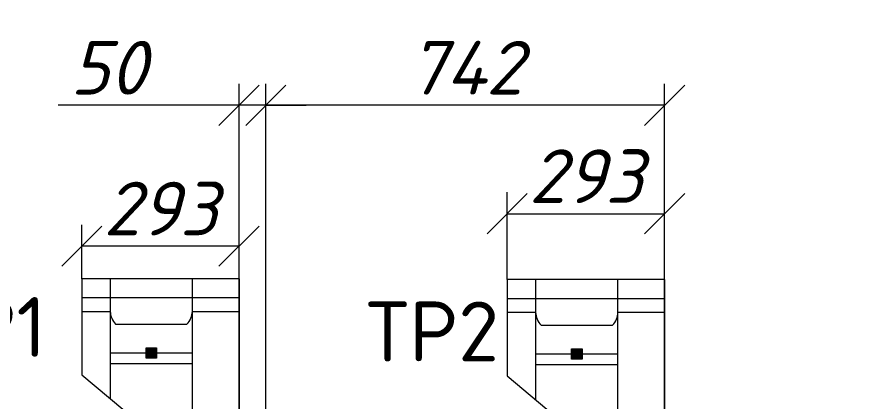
# Model space of a CAD drawing. Header units: millimetres. Extents: x 4247 to 622543, y -201358 to 142419.
# Drawn here: x 244068 to 245658, y -164975 to -164257 of the extents above; entities that cross this region are included whole.
import ezdxf

# ---------------------------------------------------------------- set-up
doc = ezdxf.new("R2010")
doc.units = ezdxf.units.MM
doc.linetypes.add('0', pattern=[0])
doc.layers.get('DEFPOINTS').update_dxf_attribs({"color": 252, "lineweight": 9})
doc.layers.add('PDF _Геометрия', color=7, linetype='Continuous')
doc.layers.add('PDF _Текст', color=255, linetype='Continuous')
doc.layers.add('PDF _Сплошная заливка', color=7, linetype='Continuous', true_color=0xffffff)
doc.styles.add('ISOCPEUR100', font='isocpeur.ttf', dxfattribs={"oblique": 15, "height": 100})
doc.styles.add('PDF ISOCPEUR', font='isocpeur.ttf')
doc.dimstyles.new('Размеры_text_m75', dxfattribs={"dimtxt": 100, "dimasz": 75, "dimexe": 40, "dimexo": 0, "dimgap": 20, "dimtad": 1, "dimdec": 0, "dimzin": 0, "dimdsep": 46, "dimtxsty": 'ISOCPEUR100', "dimblk": 'OBLIQUE', "dimcen": 1, "dimclrd": 202, "dimclre": 202, "dimclrt": 202, "dimadec": 0, "dimazin": 0, "dimtfac": 1, "dimtdec": 0, "dimtix": 1, "dimtmove": 0, "dimatfit": 0, "dimfxl": 50, "dimtolj": 1, "dimtzin": 0, "dimlwd": 9, "dimlwe": 9, "dimarcsym": 0})

# ---------------------------------------------------------------- blocks, each defined once
blk = doc.blocks.new('_Oblique')
at = {"color": 0, "linetype": 'ByBlock', "lineweight": -2}
blk.add_line((-0.5, -0.5), (0.5, 0.5), dxfattribs=at)
blk = doc.blocks.new('*D591')
at = {"color": 202, "lineweight": 9, "transparency": 16777216}
for p, q in [((244980.5, -164746.5), (244980.5, -164583.8)), ((245273.7, -164746.5), (245273.7, -164583.8)), ((244980.5, -164623.8), (245273.7, -164623.8))]:
    blk.add_line(p, q, dxfattribs=at)
at = {"layer": 'DEFPOINTS', "color": 0, "linetype": '0', "transparency": 16777216}
for p in [(245273.7, -164623.8), (244980.5, -164746.5), (245273.7, -164746.5)]:
    blk.add_point(p, dxfattribs=at)
at = {"color": 202, "linetype": '0', "lineweight": 9, "transparency": 16777216, "xscale": 75, "yscale": 75, "zscale": 75, "rotation": 180}
blk.add_blockref('_Oblique', (244980.5, -164623.8), dxfattribs=at)
at = {"color": 202, "linetype": '0', "lineweight": 9, "transparency": 16777216, "xscale": 75, "yscale": 75, "zscale": 75}
blk.add_blockref('_Oblique', (245273.7, -164623.8), dxfattribs=at)
at = {"color": 202, "linetype": '0', "lineweight": 9, "transparency": 16777216, "insert": (245127.1, -164553.8), "char_height": 100, "attachment_point": 5, "style": 'ISOCPEUR100'}
blk.add_mtext('\\A1;293', dxfattribs=at)
blk = doc.blocks.new('*D579')
at = {"color": 202, "lineweight": 9, "transparency": 16777216}
for p, q in [((244531.3, -164997.7), (244531.3, -164381.7)), ((245273.7, -164746.5), (245273.7, -164381.7)), ((245273.7, -164421.7), (244531.3, -164421.7))]:
    blk.add_line(p, q, dxfattribs=at)
at = {"layer": 'DEFPOINTS', "color": 0, "linetype": '0', "transparency": 16777216}
for p in [(244531.3, -164421.7), (245273.7, -164746.5), (244531.3, -164997.7)]:
    blk.add_point(p, dxfattribs=at)
at = {"color": 202, "linetype": '0', "lineweight": 9, "transparency": 16777216, "xscale": 75, "yscale": 75, "zscale": 75, "rotation": 180}
blk.add_blockref('_Oblique', (244531.3, -164421.7), dxfattribs=at)
at = {"color": 202, "linetype": '0', "lineweight": 9, "transparency": 16777216, "xscale": 75, "yscale": 75, "zscale": 75}
blk.add_blockref('_Oblique', (245273.7, -164421.7), dxfattribs=at)
at = {"color": 202, "linetype": '0', "lineweight": 9, "transparency": 16777216, "insert": (244902.5, -164351.7), "char_height": 100, "attachment_point": 5, "style": 'ISOCPEUR100'}
blk.add_mtext('\\A1;742', dxfattribs=at)
blk = doc.blocks.new('*D580')
at = {"color": 202, "lineweight": 9, "transparency": 16777216}
for p, q in [((244481.4, -164997.7), (244481.4, -164381.7)), ((244531.3, -164997.7), (244531.3, -164381.7)), ((244481.4, -164421.7), (244144.6, -164421.7)), ((244531.3, -164421.7), (244481.4, -164421.7)), ((244531.3, -164421.7), (244606.3, -164421.7))]:
    blk.add_line(p, q, dxfattribs=at)
at = {"layer": 'DEFPOINTS', "color": 0, "linetype": '0', "transparency": 16777216}
for p in [(244481.4, -164421.7), (244481.4, -164997.7), (244531.3, -164997.7)]:
    blk.add_point(p, dxfattribs=at)
at = {"color": 202, "linetype": '0', "lineweight": 9, "transparency": 16777216, "xscale": 75, "yscale": 75, "zscale": 75}
blk.add_blockref('_Oblique', (244481.4, -164421.7), dxfattribs=at)
at = {"color": 202, "linetype": '0', "lineweight": 9, "transparency": 16777216, "xscale": 75, "yscale": 75, "zscale": 75, "rotation": 180}
blk.add_blockref('_Oblique', (244531.3, -164421.7), dxfattribs=at)
at = {"color": 202, "linetype": '0', "lineweight": 9, "transparency": 16777216, "insert": (244238, -164351.7), "char_height": 100, "attachment_point": 5, "style": 'ISOCPEUR100'}
blk.add_mtext('\\A1;50', dxfattribs=at)
blk = doc.blocks.new('*D592')
at = {"color": 202, "lineweight": 9, "transparency": 16777216}
for p, q in [((244188.8, -164744.9), (244188.8, -164644.2)), ((244481.4, -164744.9), (244481.4, -164644.2)), ((244481.4, -164684.2), (244188.8, -164684.2))]:
    blk.add_line(p, q, dxfattribs=at)
at = {"layer": 'DEFPOINTS', "color": 0, "linetype": '0', "transparency": 16777216}
for p in [(244188.8, -164684.2), (244188.8, -164744.9), (244481.4, -164744.9)]:
    blk.add_point(p, dxfattribs=at)
at = {"color": 202, "linetype": '0', "lineweight": 9, "transparency": 16777216, "xscale": 75, "yscale": 75, "zscale": 75, "rotation": 180}
blk.add_blockref('_Oblique', (244188.8, -164684.2), dxfattribs=at)
at = {"color": 202, "linetype": '0', "lineweight": 9, "transparency": 16777216, "xscale": 75, "yscale": 75, "zscale": 75}
blk.add_blockref('_Oblique', (244481.4, -164684.2), dxfattribs=at)
at = {"color": 202, "linetype": '0', "lineweight": 9, "transparency": 16777216, "insert": (244335.1, -164614.2), "char_height": 100, "attachment_point": 5, "style": 'ISOCPEUR100'}
blk.add_mtext('\\A1;293', dxfattribs=at)

msp = doc.modelspace()

# ---------------------------------------------------------------- hatches: boundary and pattern name
at = {"linetype": '0', "lineweight": 9, "true_color": 0x000000, "transparency": 33554636}
h = msp.add_hatch(dxfattribs=at)
h.set_pattern_fill('ANSI35', color=18, scale=20)
h.set_pattern_definition([(45, (264073.15, -163166.6), (-89.80256, 89.80256), []), (45, (264162.95, -163166.6), (-89.80256, 89.80256), [158.75, -31.75, 0, -31.75])])
h.paths.add_polyline_path([(246169.743, -165869.605), (244665.738, -165869.626), (244144.089, -165964.867), (246152.65, -165964.867)])
h.paths.add_polyline_path([(246586.716, -165776.65), (246586.716, -164353.555, 0.02057901), (246581.718, -164358.142), (246581.718, -165796.669), (245256.662, -165788.328), (245256.662, -165801.758), (245252.696, -165801.758, 0.17140227), (245271.561, -165829.598), (246538.18, -165829.563, 0.40600603)])
h.paths.add_polyline_path([(244274.139, -165805.742), (244277.227, -165804.915, 0.15801355), (244275.577, -165804.164), (244275.577, -165804.473), (244276.592, -165804.473, 0.24301407), (244273.894, -165804.473), (244274.139, -165804.473), (244274.139, -165799.427), (244274.139, -165796.44), (244274.647, -165793.452), (244274.139, -165793.452), (244274.139, -165783.447), (244241.7, -165783.447), (244241.7, -165781.938), (243651.827, -165778.225, -0.30391185), (243651.827, -165871.546, 0.29808013), (243651.827, -165964.867), (243680.075, -165964.867)])
h.paths.add_polyline_path([(244665.738, -165869.626), (244512.154, -165869.628, -0.39486034), (244419.502, -165783.447), (244413.453, -165783.447), (244413.453, -165793.452), (244412.974, -165793.452), (244412.974, -165796.44), (244413.453, -165796.44), (244413.453, -165799.174), (244409.451, -165799.174), (244409.451, -165815.267, 0.07983319), (244410.466, -165817.409), (244412.665, -165817.409), (244413.453, -165821.157), (244413.453, -165824.145), (244412.213, -165825.385), (244404.716, -165825.385), (244403.476, -165824.145), (244403.476, -165821.157), (244404.265, -165817.409), (244406.464, -165817.409, 0.1197514), (244407.478, -165815.267), (244407.478, -165799.174), (244403.476, -165799.174), (244403.476, -165796.44), (244403.984, -165793.452), (244403.476, -165793.452), (244403.476, -165783.447), (244284.116, -165783.447), (244284.116, -165793.452), (244283.638, -165793.452), (244283.638, -165796.44), (244284.116, -165796.44), (244284.116, -165799.174), (244280.143, -165799.174), (244280.143, -165815.267, 0.08817717), (244281.129, -165817.409), (244283.328, -165817.409), (244284.116, -165821.157), (244284.116, -165824.145), (244282.877, -165825.385), (244275.379, -165825.385), (244274.139, -165824.145), (244274.139, -165821.157), (244274.957, -165817.409), (244277.127, -165817.409, 0.1201438), (244278.141, -165815.267), (244278.141, -165804.67), (243680.075, -165964.867), (244144.089, -165964.867)])
h.paths.add_polyline_path([(244276.508, -165814.45), (244274.004, -165814.45, -0.3058707)], flags=16)
h.paths.add_polyline_path([(244281.806, -165814.421, -0.33012014), (244284.285, -165814.421)], flags=16)
h.paths.add_polyline_path([(244281.693, -165804.416, -0.2210294), (244284.371, -165804.416)], flags=16)
h.paths.add_polyline_path([(244405.843, -165814.45), (244403.34, -165814.45, -0.30604116)], flags=16)
h.paths.add_polyline_path([(244411.143, -165814.421, -0.33028872), (244413.622, -165814.421)], flags=16)
h.paths.add_polyline_path([(244411.03, -165804.416, -0.22114294), (244413.706, -165804.416)], flags=16)
h.paths.add_polyline_path([(244129.639, -166661.464), (245866.851, -166661.464), (245866.851, -166254.797), (244129.639, -166254.797)], flags=9)
h.paths.add_polyline_path([(243419.035, -166264.264), (244704.551, -166264.264), (244704.551, -166024.264), (243419.035, -166024.264)], flags=9)
h.paths.add_polyline_path([(241437.262, -166275.952), (242613.808, -166275.952), (242613.808, -166035.952), (241437.262, -166035.952)], flags=9)
h.paths.add_polyline_path([(240089.276, -165751.441), (241374.791, -165751.441), (241374.791, -165511.441), (240089.276, -165511.441)], flags=9)
h.paths.add_polyline_path([(239676.348, -166267.397), (240511.621, -166267.397), (240511.621, -166027.397), (239676.348, -166027.397)], flags=9)
h.paths.add_polyline_path([(244966.519, -164667.917), (245226.519, -164667.917), (245290.37, -164429.62), (245030.37, -164429.62)], flags=9)
h.paths.add_polyline_path([(244736.907, -164465.853), (245006.907, -164465.853), (245070.758, -164227.556), (244800.758, -164227.556)], flags=9)
h.paths.add_polyline_path([(244112.394, -164465.853), (244302.394, -164465.853), (244366.245, -164227.556), (244176.245, -164227.556)], flags=9)
h.paths.add_polyline_path([(244174.487, -164728.364), (244434.487, -164728.364), (244498.339, -164490.068), (244238.339, -164490.068)], flags=9)
h.paths.add_polyline_path([(245391.472, -165607.354), (245591.472, -165607.354), (245655.323, -165369.058), (245455.323, -165369.058)], flags=25)
h.paths.add_polyline_path([(244597.305, -165682.633), (244857.305, -165682.633), (244921.156, -165444.337), (244661.156, -165444.337)], flags=9)
h.paths.add_polyline_path([(244060.357, -165682.718), (244260.357, -165682.718), (244324.208, -165444.422), (244124.208, -165444.422)], flags=9)
h.paths.add_polyline_path([(239812.198, -165594.191), (240072.198, -165594.191), (240136.049, -165355.895), (239876.049, -165355.895)], flags=9)
h.paths.add_polyline_path([(239680.703, -164518.267), (239940.703, -164518.267), (240004.554, -164279.971), (239744.554, -164279.971)], flags=9)
h.paths.add_polyline_path([(239675.125, -164699.323), (239945.125, -164699.323), (240008.976, -164461.027), (239738.976, -164461.027)], flags=9)
h.paths.add_polyline_path([(239355.653, -165430.398), (239355.653, -165110.398), (239117.357, -165046.547), (239117.357, -165366.547)], flags=9)
h.paths.add_polyline_path([(245732.103, -165682.354), (246062.103, -165682.354), (246125.955, -165444.058), (245795.955, -165444.058)], flags=25)
h.paths.add_polyline_path([(244752.912, -163733.513), (245711.397, -163733.513), (245711.397, -163493.513), (244752.912, -163493.513)], flags=9)
h.paths.add_polyline_path([(240835.996, -166565.807), (240835.996, -166168.181), (240597.7, -166104.329), (240597.7, -166501.956)], flags=9)
h.paths.add_polyline_path([(246931.462, -166571.417), (246931.462, -166173.791), (246693.166, -166109.939), (246693.166, -166507.565)], flags=9)
h.paths.add_polyline_path([(242107.292, -165594.191), (242367.292, -165594.191), (242431.144, -165355.895), (242171.144, -165355.895)], flags=9)
h.paths.add_polyline_path([(241998.297, -164518.267), (242258.297, -164518.267), (242322.149, -164279.971), (242062.149, -164279.971)], flags=9)
h.paths.add_polyline_path([(241992.719, -164699.323), (242262.719, -164699.323), (242326.571, -164461.027), (242056.571, -164461.027)], flags=9)
h.paths.add_polyline_path([(241673.248, -165430.398), (241673.248, -165110.398), (241434.951, -165046.547), (241434.951, -165366.547)], flags=9)
h.paths.add_polyline_path([(243153.591, -166565.807), (243153.591, -166168.181), (242915.294, -166104.329), (242915.294, -166501.956)], flags=9)
h.paths.add_polyline_path([(240771.461, -165553.21), (241606.734, -165553.21), (241606.734, -165313.21), (240771.461, -165313.21)], flags=9)
h.paths.add_polyline_path([(242360.27, -165751.441), (243645.785, -165751.441), (243645.785, -165511.441), (242360.27, -165511.441)], flags=9)
h.paths.add_polyline_path([(244517.266, -167120.123), (245913.812, -167120.123), (245913.812, -166713.456), (244517.266, -166713.456)], flags=9)
h.paths.add_polyline_path([(242015.414, -164349.092), (242327.459, -164349.092), (242327.459, -164081.625), (242015.414, -164081.625)], flags=9)
h.paths.add_polyline_path([(239697.82, -164349.092), (239987.576, -164349.092), (239987.576, -164081.625), (239697.82, -164081.625)], flags=9)
h.paths.add_polyline_path([(244679.18, -164971.659), (244991.793, -164971.659), (244991.793, -164703.706), (244679.18, -164703.706)], flags=9)
h.paths.add_polyline_path([(243857.368, -164963.011), (244147.123, -164963.011), (244147.123, -164695.544), (243857.368, -164695.544)], flags=9)
h.paths.add_polyline_path([(239996.408, -163488.612), (244769.408, -163488.612), (244769.408, -163128.612), (239996.408, -163128.612)], flags=9)

# ---------------------------------------------------------------- linework, layer by layer
at = {"layer": 'PDF _Геометрия', "color": 7, "linetype": '0', "lineweight": 0}
for points in [[(244459.393, -165780.46), (244464.381, -165780.46), (244464.381, -165783.447), (244481.377, -165783.447), (244481.377, -164744.867), (244188.77, -164744.867), (244188.77, -164924.117), (244394.485, -165096.885)], [(244481.377, -164744.867), (244481.377, -165783.447), (244241.7, -165783.447), (244241.7, -165762.817), (244481.377, -165762.817)], [(244241.7, -164744.867), (244241.7, -164968.563)], [(244394.485, -165762.817), (244394.485, -164744.867)], [(245251.665, -165783.931), (245256.663, -165783.931), (245256.663, -165786.924), (245273.66, -165786.924), (245273.66, -164746.453), (244980.549, -164746.453), (244980.549, -164926.029), (245186.638, -165099.112)], [(245273.66, -164746.453), (245273.66, -165786.924), (245033.575, -165786.924), (245033.575, -165766.255), (245273.66, -165766.255)], [(245033.575, -164746.453), (245033.575, -164970.556)], [(245186.638, -165766.255), (245186.638, -164746.453)], [(244188.77, -164780.182), (244481.377, -164780.182)], [(244980.549, -164781.832), (245273.66, -164781.832)], [(244241.7, -164883.194), (244394.485, -164883.194)], [(245033.575, -164885.032), (245186.638, -164885.032)], [(244241.7, -164902.754), (244394.485, -164902.754)], [(245033.575, -164904.627), (245186.638, -164904.627)]]:
    msp.add_lwpolyline(points, dxfattribs=at)
for points in [[(244188.77, -164805.801), (244241.7, -164805.829, 0.20027367), (244251.761, -164829.701), (244384.424, -164829.701, 0.200237), (244394.485, -164805.801), (244481.377, -164805.801)], [(244980.549, -164807.498), (245033.575, -164807.526, 0.19958601), (245043.627, -164831.441), (245176.559, -164831.441, 0.19953983), (245186.638, -164807.498), (245273.66, -164807.498)]]:
    msp.add_lwpolyline(points, format="xyb", dxfattribs=at)
for points in [[(244327.802, -164892.917), (244308.355, -164892.917), (244308.355, -164873.499), (244327.802, -164873.499)], [(245119.833, -164894.773), (245100.351, -164894.773), (245100.351, -164875.319), (245119.833, -164875.319)]]:
    msp.add_lwpolyline(points, close=True, dxfattribs=at)
at = {"layer": 'PDF _Сплошная заливка', "color": 7, "linetype": '0', "lineweight": 0, "transparency": 33554559}
for points in [[(244327.802, -164892.917), (244308.355, -164892.917), (244327.802, -164873.499), (244308.355, -164873.499)], [(245119.833, -164894.773), (245100.351, -164894.773), (245119.833, -164875.319), (245100.351, -164875.319)]]:
    msp.add_solid(points, dxfattribs=at)

# ---------------------------------------------------------------- texts
at = {"layer": 'PDF _Текст', "linetype": '0', "lineweight": 9, "attachment_point": 4, "style": 'PDF ISOCPEUR'}
for s, insert, char_height in [('ТР1', (243896.373, -164834.849), 111.4445), ('ТР2', (244718.257, -164843.265), 111.6474)]:
    msp.add_mtext(s, dxfattribs=dict(at, insert=insert, char_height=char_height))

# ---------------------------------------------------------------- dimensions: what is measured, and where the dimension line sits
at = {"color": 18, "linetype": '0', "lineweight": 9, "true_color": 0x000000}
for base, p1, p2, picture, middle in [((244481.377, -164421.705), (244531.326, -164997.662), (244481.377, -164997.662), '*D580', (244237.979, -164421.705)), ((245273.66, -164623.768), (244980.549, -164746.453), (245273.66, -164746.453), '*D591', (245127.105, -164623.768))]:
    dim = msp.add_linear_dim(base=base, p1=p1, p2=p2, dimstyle='Размеры_text_m75', dxfattribs=at)
    dim.commit()
    dim.dimension.update_dxf_attribs({"geometry": picture, "text_midpoint": middle, "dimtype": 160})
for base, p1, p2, picture, middle in [((244531.326, -164421.705), (245273.66, -164746.453), (244531.326, -164997.662), '*D579', (244902.493, -164351.705)), ((244188.77, -164684.216), (244481.377, -164744.867), (244188.77, -164744.867), '*D592', (244335.073, -164614.216))]:
    dim = msp.add_linear_dim(base=base, p1=p1, p2=p2, dimstyle='Размеры_text_m75', dxfattribs=at)
    dim.commit()
    dim.dimension.update_dxf_attribs({"geometry": picture, "text_midpoint": middle})

doc.saveas('drawing.dxf')
